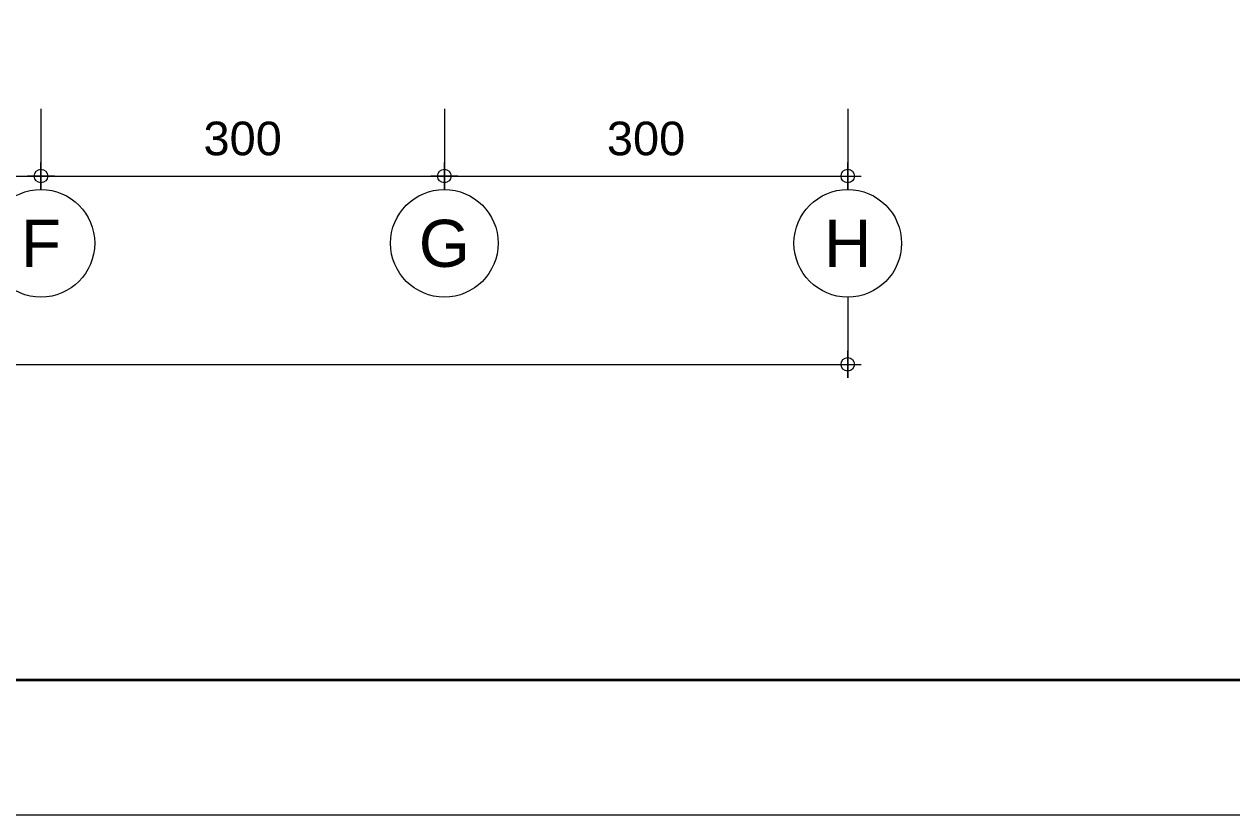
# Model space of a CAD drawing. Header units: millimetres. Extents: x -11 to 1625, y -267 to 180.
# Drawn here: x 1272.31 to 1281.3, y 118 to 123.88 of the extents above; entities that cross this region are included whole.
import ezdxf
from ezdxf.enums import TextEntityAlignment as Align

# ---------------------------------------------------------------- set-up
doc = ezdxf.new("R2010")
doc.units = ezdxf.units.MM
for name, color, linetype, lineweight in [('GRS KOP', 1, 'Continuous', 35), ('kop', 7, 'Continuous', 20), ('not', 7, 'Continuous', 20), ('u', 6, 'Continuous', 20)]:
    doc.layers.add(name, color=color, linetype=linetype, lineweight=lineweight)
doc.styles.add('BARU', font='complex.shx')
doc.styles.add('S', font='SIMPLEX', dxfattribs={"width": 1.1})
doc.styles.get("Standard").update_dxf_attribs({"font": 'ARIALUNI.TTF'})
doc.dimstyles.new('SK100', dxfattribs={"dimtxt": 0.25, "dimasz": 0.1, "dimexe": 0.1, "dimexo": 0, "dimgap": 0.15, "dimtad": 1, "dimdec": 0, "dimlfac": 100, "dimzin": 12, "dimdsep": 46, "dimtxsty": 'Standard', "dimblk": 'BULAT', "dimcen": 0.1, "dimclrd": 256, "dimclre": 256, "dimclrt": 256, "dimadec": 0, "dimazin": 3, "dimtfac": 1, "dimtdec": 0, "dimtofl": 0, "dimtmove": 0, "dimatfit": 3, "dimldrblk": 'BULAT', "dimfxl": 0, "dimtolj": 1, "dimtzin": 0, "dimlwd": -1, "dimlwe": -1, "dimarcsym": 0})

# ---------------------------------------------------------------- blocks, each defined once
blk = doc.blocks.new('BULAT')
for p, q in [((0, -1), (0, 1)), ((-1, 0), (1, 0))]:
    blk.add_line(p, q)
blk.add_circle((0, 0), 0.5)
blk = doc.blocks.new('*D37')
at = {"layer": 'Defpoints', "color": 0, "ltscale": 0.15}
for p in [(1272.4393, 123.2488), (1275.4393, 123.2488), (1275.4393, 122.7488)]:
    blk.add_point(p, dxfattribs=at)
at = {"layer": 'u', "ltscale": 0.15}
for p, q in [((1272.4393, 123.2488), (1272.4393, 122.6488)), ((1275.4393, 123.2488), (1275.4393, 122.6488)), ((1272.5393, 122.7488), (1275.3393, 122.7488))]:
    blk.add_line(p, q, dxfattribs=at)
at = {"layer": 'u', "ltscale": 0.15, "xscale": 0.1, "yscale": 0.1, "zscale": 0.1, "rotation": 180}
blk.add_blockref('BULAT', (1272.4393, 122.7488), dxfattribs=at)
at = {"layer": 'u', "ltscale": 0.15, "xscale": 0.1, "yscale": 0.1, "zscale": 0.1}
blk.add_blockref('BULAT', (1275.4393, 122.7488), dxfattribs=at)
at = {"layer": 'u', "ltscale": 0.15, "insert": (1273.9393, 123.0265), "char_height": 0.25, "attachment_point": 5}
blk.add_mtext('\\A1;300', dxfattribs=at)
blk = doc.blocks.new('*D38')
at = {"layer": 'Defpoints', "color": 0, "ltscale": 0.15}
for p in [(1268.4393, 123.2488), (1272.4393, 123.2488), (1272.4393, 122.7488)]:
    blk.add_point(p, dxfattribs=at)
at = {"layer": 'u', "ltscale": 0.15}
for p, q in [((1268.4393, 123.2488), (1268.4393, 122.6488)), ((1272.4393, 123.2488), (1272.4393, 122.6488)), ((1268.5393, 122.7488), (1272.3393, 122.7488))]:
    blk.add_line(p, q, dxfattribs=at)
at = {"layer": 'u', "ltscale": 0.15, "xscale": 0.1, "yscale": 0.1, "zscale": 0.1, "rotation": 180}
blk.add_blockref('BULAT', (1268.4393, 122.7488), dxfattribs=at)
at = {"layer": 'u', "ltscale": 0.15, "xscale": 0.1, "yscale": 0.1, "zscale": 0.1}
blk.add_blockref('BULAT', (1272.4393, 122.7488), dxfattribs=at)
at = {"layer": 'u', "ltscale": 0.15, "insert": (1270.4393, 123.0265), "char_height": 0.25, "attachment_point": 5}
blk.add_mtext('\\A1;400', dxfattribs=at)
blk = doc.blocks.new('*D35')
at = {"layer": 'Defpoints', "color": 0, "ltscale": 0.15}
for p in [(1275.4393, 123.2488), (1278.4393, 123.2488), (1278.4393, 122.7488)]:
    blk.add_point(p, dxfattribs=at)
at = {"layer": 'u', "ltscale": 0.15}
for p, q in [((1275.4393, 123.2488), (1275.4393, 122.6488)), ((1278.4393, 123.2488), (1278.4393, 122.6488)), ((1275.5393, 122.7488), (1278.3393, 122.7488))]:
    blk.add_line(p, q, dxfattribs=at)
at = {"layer": 'u', "ltscale": 0.15, "xscale": 0.1, "yscale": 0.1, "zscale": 0.1, "rotation": 180}
blk.add_blockref('BULAT', (1275.4393, 122.7488), dxfattribs=at)
at = {"layer": 'u', "ltscale": 0.15, "xscale": 0.1, "yscale": 0.1, "zscale": 0.1}
blk.add_blockref('BULAT', (1278.4393, 122.7488), dxfattribs=at)
at = {"layer": 'u', "ltscale": 0.15, "insert": (1276.9393, 123.0265), "char_height": 0.25, "attachment_point": 5}
blk.add_mtext('\\A1;300', dxfattribs=at)
blk = doc.blocks.new('*D36')
at = {"layer": 'Defpoints', "color": 0, "ltscale": 0.15}
for p in [(1264.4393, 121.8488), (1278.4393, 121.8488), (1278.4393, 121.3488)]:
    blk.add_point(p, dxfattribs=at)
at = {"layer": 'u', "ltscale": 0.15}
for p, q in [((1264.4393, 121.8488), (1264.4393, 121.2488)), ((1278.4393, 121.8488), (1278.4393, 121.2488)), ((1264.5393, 121.3488), (1278.3393, 121.3488))]:
    blk.add_line(p, q, dxfattribs=at)
at = {"layer": 'u', "ltscale": 0.15, "xscale": 0.1, "yscale": 0.1, "zscale": 0.1, "rotation": 180}
blk.add_blockref('BULAT', (1264.4393, 121.3488), dxfattribs=at)
at = {"layer": 'u', "ltscale": 0.15, "xscale": 0.1, "yscale": 0.1, "zscale": 0.1}
blk.add_blockref('BULAT', (1278.4393, 121.3488), dxfattribs=at)
at = {"layer": 'u', "ltscale": 0.15, "insert": (1271.4393, 121.6265), "char_height": 0.25, "attachment_point": 5}
blk.add_mtext('\\A1;1400', dxfattribs=at)
blk = doc.blocks.new('NAV')
blk.add_circle((0, -0.4), 0.4)
at = {"style": 'S', "width": 0.75, "flags": 4}
blk.add_attdef('AV', text='', height=0.3, dxfattribs=at).set_placement((0, -0.4), align=Align.MIDDLE)
blk = doc.blocks.new('kop')
at = {"layer": 'GRS KOP'}
blk.add_lwpolyline([(1, 54), (83, 54), (83, 1), (1, 1)], close=True, dxfattribs=at)
at = {"layer": 'kop', "color": 7}
blk.add_line((0, 0), (84, 0), dxfattribs=at)
at = {"layer": 'kop', "style": 'BARU', "flags": 4}
for p, height in [((73.8, 5.4), 0.35), ((80.3035, 5.3816), 0.25), ((73.8, 4.9), 0.35), ((80.3035, 4.8816), 0.25), ((73.8, 4.4), 0.35), ((80.3035, 4.3816), 0.25)]:
    blk.add_attdef('-', p, '', height=height, dxfattribs=at)
at = {"layer": 'kop', "flags": 4}
for tag, p in [('AR-00', (78.057, 2.6477)), ('00', (81.2375, 2.6471))]:
    blk.add_attdef(tag, text='', height=0.35, dxfattribs=at).set_placement(p, align=Align.MIDDLE)

msp = doc.modelspace()

# ---------------------------------------------------------------- block references
at = {"layer": 'kop'}
msp.add_blockref('kop', (1247.214162, 118), dxfattribs=at)
at = {"layer": 'not'}
ref = msp.add_blockref('NAV', (1272.4393095, 122.648782), dxfattribs=at)
ref.add_attrib('AV', 'F', dxfattribs={"layer": '0', "height": 0.35, "flags": 4}).set_placement((1272.4393095, 122.248782), align=Align.MIDDLE)
ref = msp.add_blockref('NAV', (1275.4393095, 122.648782), dxfattribs=at)
ref.add_attrib('AV', 'G', dxfattribs={"layer": '0', "height": 0.35, "flags": 4}).set_placement((1275.4393095, 122.248782), align=Align.MIDDLE)
ref = msp.add_blockref('NAV', (1278.4393095, 122.648782), dxfattribs=at)
ref.add_attrib('AV', 'H', dxfattribs={"layer": '0', "height": 0.35, "flags": 4}).set_placement((1278.4393095, 122.248782), align=Align.MIDDLE)

# ---------------------------------------------------------------- dimensions: what is measured, and where the dimension line sits
at = {"layer": 'u', "ltscale": 0.15}
for base, p1, p2, picture, middle in [((1272.4393095, 122.748782), (1268.4393095, 123.248782), (1272.4393095, 123.248782), '*D38', (1270.4393095, 122.748782)), ((1275.4393095, 122.748782), (1272.4393095, 123.248782), (1275.4393095, 123.248782), '*D37', (1273.9393095, 122.748782)), ((1278.4393095, 122.748782), (1275.4393095, 123.248782), (1278.4393095, 123.248782), '*D35', (1276.9393095, 122.748782)), ((1278.4393095, 121.348782), (1264.4393095, 121.848782), (1278.4393095, 121.848782), '*D36', (1271.4393095, 121.348782))]:
    dim = msp.add_linear_dim(base=base, p1=p1, p2=p2, dimstyle='SK100', dxfattribs=at)
    dim.commit()
    dim.dimension.update_dxf_attribs({"geometry": picture, "text_midpoint": middle, "dimtype": 160})

doc.saveas('drawing.dxf')
